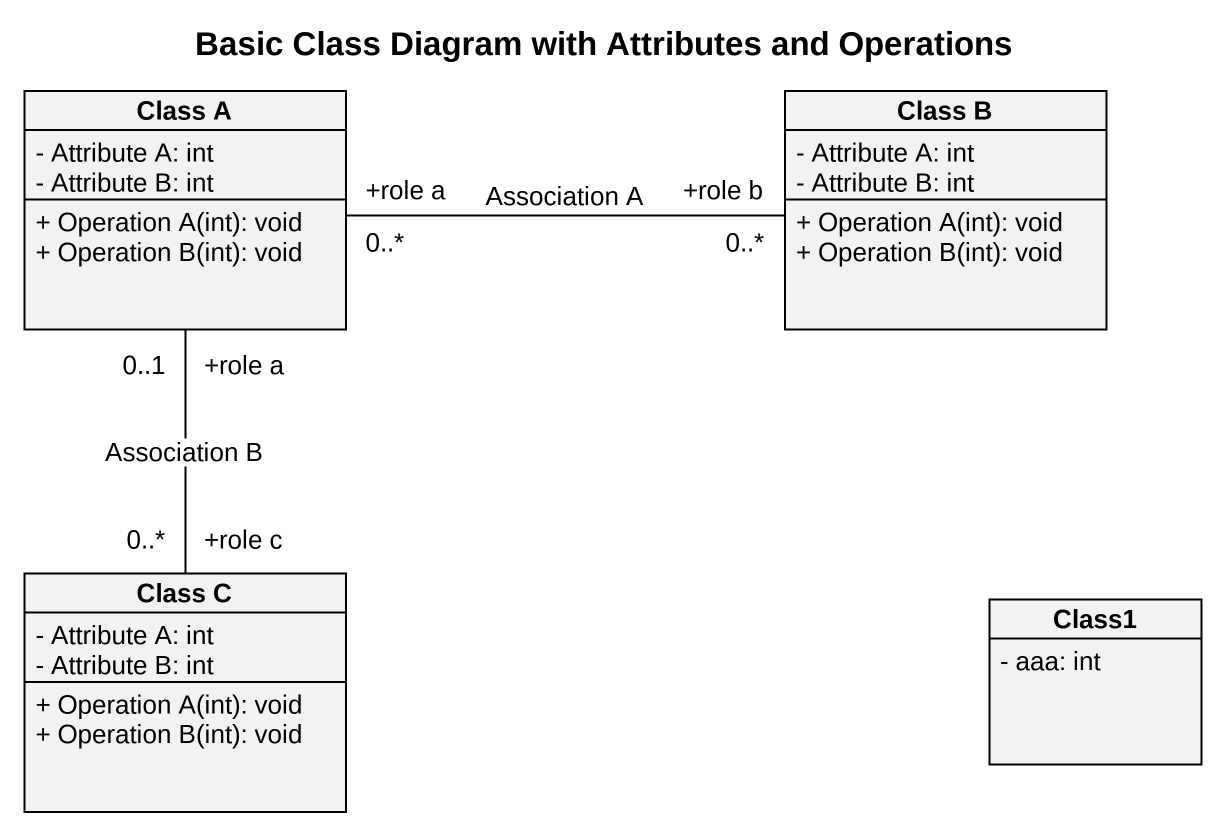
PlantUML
@startuml
title Basic Class Diagram with Attributes and Operations
hide circle
hide empty members
skinparam classAttributeIconSize 0
class "Class A" as Class_A {
  - Attribute A: int
  - Attribute B: int
  + Operation A(int): void
  + Operation B(int): void
}
class "Class B" as Class_B {
  - Attribute A: int
  - Attribute B: int
  + Operation A(int): void
  + Operation B(int): void
}
class "Class C" as Class_C {
  - Attribute A: int
  - Attribute B: int
  + Operation A(int): void
  + Operation B(int): void
}
class Class1 {
  - aaa: int
}
Class_A "+role a\n0..*" -right- "+role b\n0..*" Class_B : Association A
Class_A "+role a\n0..1" -- "+role c\n0..*" Class_C : Association B
@enduml
